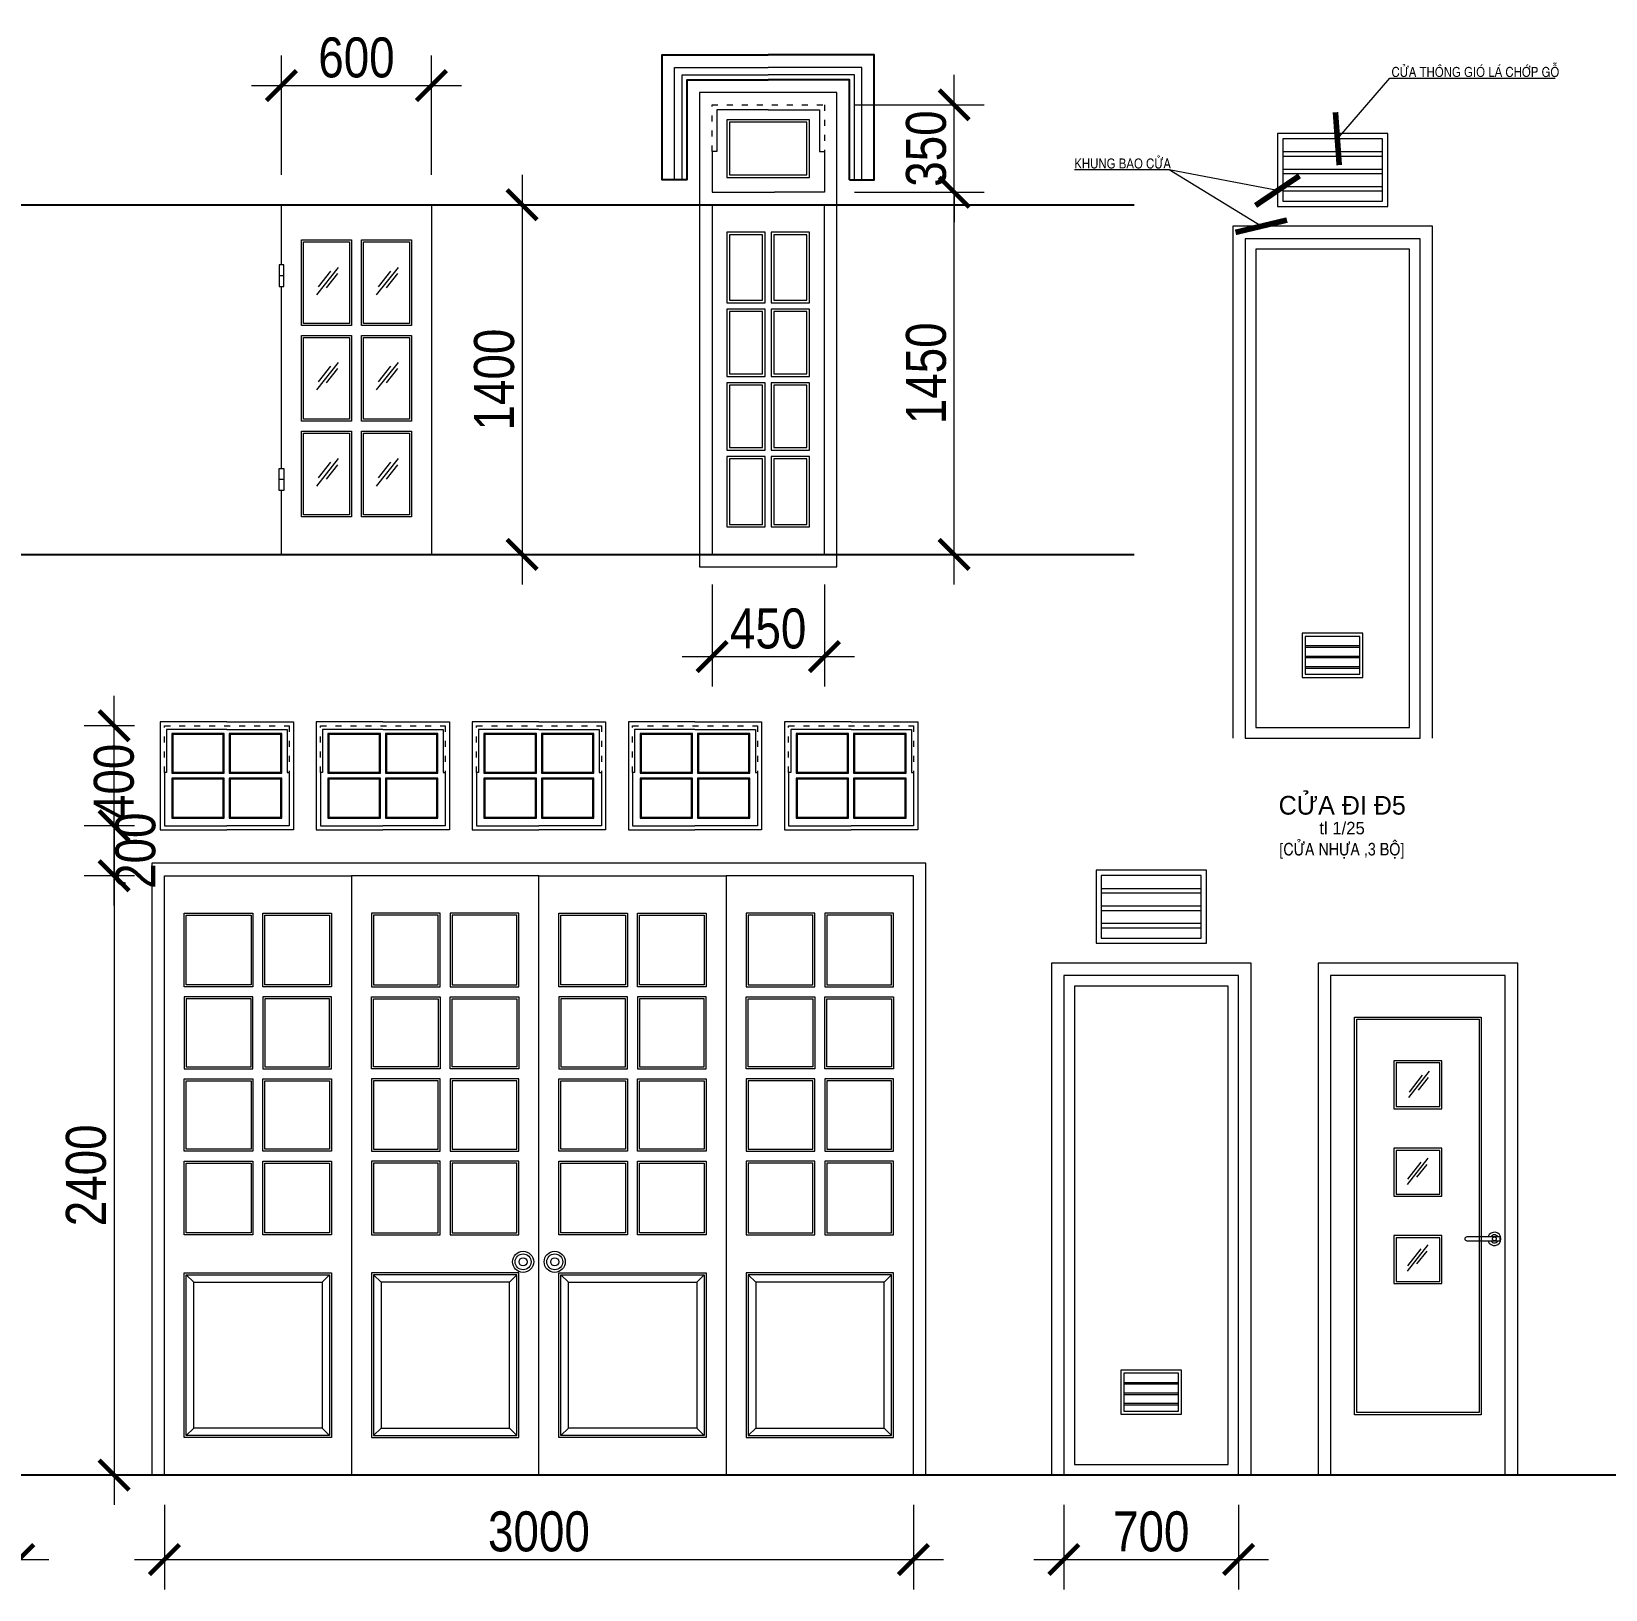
# Model space of a CAD drawing. Header units: millimetres. Extents: x -37049 to 129367, y 25385 to 90033.
# Drawn here: x 46464 to 52767, y 42807 to 49046 of the extents above; entities that cross this region are included whole.
import ezdxf
from ezdxf.enums import TextEntityAlignment as Align

# ---------------------------------------------------------------- set-up
doc = ezdxf.new("R2010")
doc.units = ezdxf.units.MM
doc.header["$MEASUREMENT"] = 0
doc.linetypes.add('ACAD_ISO03W100', pattern=[30, 12, -18])
doc.layers.add('NCHU', color=70, linetype='Continuous')
for name, color, linetype, lineweight in [('NCKHBAO', 191, 'Continuous', 13), ('NCUA', 4, 'Continuous', 20), ('NCUAKHBAO', 191, 'Continuous', 18), ('NCUAMANH', 32, 'Continuous', 9), ('NKT', 9, 'Continuous', 0), ('NMANH1', 45, 'Continuous', 9), ('NMANH2', 35, 'Continuous', 9), ('NMANH3', 25, 'Continuous', 9), ('NTHAY2', 51, 'Continuous', 25), ('NTHAY3', 41, 'Continuous', 25), ('NTHEP', 7, 'Continuous', 20)]:
    doc.layers.add(name, color=color, linetype=linetype, lineweight=lineweight)
doc.styles.add('AVO', font='vhelvcn.ttf')
doc.styles.add('FRANKO', font='vfranko.ttf', dxfattribs={"height": 500})
doc.dimstyles.new('100', dxfattribs={"dimscale": 0, "dimtxt": 160, "dimasz": 120, "dimexe": 120, "dimexo": 120, "dimgap": 30, "dimtad": 1, "dimdec": 0, "dimzin": 0, "dimdsep": 46, "dimtxsty": 'AVO', "dimblk1": 'ARCHTICK', "dimblk2": 'ARCHTICK', "dimsah": 1, "dimcen": -2, "dimdle": 120, "dimclrd": 256, "dimclre": 256, "dimclrt": 7, "dimadec": 0, "dimazin": 0, "dimtfac": 1, "dimtdec": 0, "dimtix": 1, "dimtmove": 2, "dimatfit": 3, "dimldrblk": 'ARCHTICK', "dimfxl": 0, "dimtolj": 1, "dimtzin": 0, "dimlwd": 0, "dimlwe": 0, "dimarcsym": 0})
doc.dimstyles.new('50', dxfattribs={"dimtxt": 160, "dimasz": 120, "dimexe": 150, "dimexo": 150, "dimgap": 30, "dimtad": 1, "dimdec": 0, "dimlfac": 0.5, "dimzin": 0, "dimdsep": 46, "dimtxsty": 'AVO', "dimblk": 'ARCHTICK', "dimcen": -2, "dimdle": 120, "dimclrd": 256, "dimclre": 256, "dimclrt": 1, "dimadec": 0, "dimazin": 0, "dimtfac": 1, "dimtdec": 0, "dimtix": 1, "dimtmove": 2, "dimatfit": 3, "dimldrblk": 'ARCHTICK', "dimfxl": 0, "dimtolj": 1, "dimtzin": 0, "dimlwd": 0, "dimlwe": 0, "dimarcsym": 0})

# ---------------------------------------------------------------- blocks, each defined once
blk = doc.blocks.new('A$C1BB06056')
at = {"layer": 'NMANH1'}
for p, q in [((0, 3827), (437, 4376)), ((38, 3989), (286, 4301)), ((196, 3966), (426, 4254)), ((0, 1924), (437, 2474)), ((38, 2087), (286, 2398)), ((196, 2063), (426, 2352)), ((0, 0), (437, 549)), ((38, 162), (286, 474)), ((196, 139), (426, 427))]:
    blk.add_line(p, q, dxfattribs=at)
blk = doc.blocks.new('_ARCHTICK')
at = {"color": 0, "linetype": 'ByBlock', "const_width": 0.15}
blk.add_lwpolyline([(-0.5, -0.5), (0.5, 0.5)], dxfattribs=at)
blk = doc.blocks.new('*D166')
at = {"layer": 'DEFPOINTS', "color": 0}
for p in [(48065.1, 48352.5), (48065.1, 46952.5), (48428.8, 46952.5)]:
    blk.add_point(p, dxfattribs=at)
at = {"layer": 'NKT', "lineweight": 0}
for p, q in [((48428.8, 48472.5), (48428.8, 46832.5)), ((48185.1, 48352.5), (48548.8, 48352.5)), ((48185.1, 46952.5), (48548.8, 46952.5))]:
    blk.add_line(p, q, dxfattribs=at)
at = {"layer": 'NKT', "lineweight": 0, "xscale": 120, "yscale": 120, "zscale": 120}
for p, rotation in [((48428.8, 48352.5), 90), ((48428.8, 46952.5), 270)]:
    blk.add_blockref('_ARCHTICK', p, dxfattribs=dict(at, rotation=rotation))
at = {"layer": 'NKT', "color": 7, "insert": (48317.1, 47652.5), "char_height": 160, "attachment_point": 5, "rotation": 90, "style": 'AVO'}
blk.add_mtext('\\A1;1400', dxfattribs=at)
blk = doc.blocks.new('*D167')
at = {"layer": 'DEFPOINTS', "color": 0}
for p in [(48065.1, 48829.7), (47465.1, 48352.5), (48065.1, 48352.5)]:
    blk.add_point(p, dxfattribs=at)
at = {"layer": 'NKT', "lineweight": 0}
for p, q in [((47465.1, 48472.5), (47465.1, 48949.7)), ((48065.1, 48472.5), (48065.1, 48949.7)), ((47345.1, 48829.7), (48185.1, 48829.7))]:
    blk.add_line(p, q, dxfattribs=at)
at = {"layer": 'NKT', "lineweight": 0, "xscale": 120, "yscale": 120, "zscale": 120, "rotation": 180}
blk.add_blockref('_ARCHTICK', (47465.1, 48829.7), dxfattribs=at)
at = {"layer": 'NKT', "lineweight": 0, "xscale": 120, "yscale": 120, "zscale": 120}
blk.add_blockref('_ARCHTICK', (48065.1, 48829.7), dxfattribs=at)
at = {"layer": 'NKT', "color": 7, "insert": (47765.1, 48941.4), "char_height": 160, "attachment_point": 5, "style": 'AVO'}
blk.add_mtext('\\A1;600', dxfattribs=at)
blk = doc.blocks.new('*D170')
at = {"layer": 'DEFPOINTS', "color": 0}
for p in [(46995.8, 45665.8), (46794.4, 43266), (46995.8, 43266)]:
    blk.add_point(p, dxfattribs=at)
at = {"layer": 'NKT', "lineweight": 0}
for p, q in [((46794.4, 45785.8), (46794.4, 43146)), ((46875.8, 45665.8), (46674.4, 45665.8)), ((46875.8, 43266), (46674.4, 43266))]:
    blk.add_line(p, q, dxfattribs=at)
at = {"layer": 'NKT', "lineweight": 0, "xscale": 120, "yscale": 120, "zscale": 120}
for p, rotation in [((46794.4, 45665.8), 90), ((46794.4, 43266), 270)]:
    blk.add_blockref('_ARCHTICK', p, dxfattribs=dict(at, rotation=rotation))
at = {"layer": 'NKT', "color": 7, "insert": (46682.7, 44465.9), "char_height": 160, "attachment_point": 5, "rotation": 90, "style": 'AVO'}
blk.add_mtext('\\A1;2400', dxfattribs=at)
blk = doc.blocks.new('*D171')
at = {"layer": 'DEFPOINTS', "color": 0}
for p in [(46794.4, 45865.8), (46995.8, 45865.8), (46995.8, 45665.8)]:
    blk.add_point(p, dxfattribs=at)
at = {"layer": 'NKT', "lineweight": 0}
for p, q in [((46794.4, 45545.8), (46794.4, 45985.8)), ((46875.8, 45865.8), (46674.4, 45865.8)), ((46875.8, 45665.8), (46674.4, 45665.8))]:
    blk.add_line(p, q, dxfattribs=at)
at = {"layer": 'NKT', "lineweight": 0, "xscale": 120, "yscale": 120, "zscale": 120}
for p, rotation in [((46794.4, 45865.8), 90), ((46794.4, 45665.8), 270)]:
    blk.add_blockref('_ARCHTICK', p, dxfattribs=dict(at, rotation=rotation))
at = {"layer": 'NKT', "color": 7, "insert": (46880.7, 45765.8), "char_height": 160, "attachment_point": 5, "rotation": 90, "style": 'AVO'}
blk.add_mtext('\\A1;200', dxfattribs=at)
blk = doc.blocks.new('*D172')
at = {"layer": 'DEFPOINTS', "color": 0}
for p in [(46794.4, 46265.8), (46995.8, 46265.8), (46995.8, 45865.8)]:
    blk.add_point(p, dxfattribs=at)
at = {"layer": 'NKT', "lineweight": 0}
for p, q in [((46794.4, 46265.8), (46794.4, 46385.8)), ((46875.8, 46265.8), (46674.4, 46265.8)), ((46794.4, 45865.8), (46794.4, 46265.8)), ((46875.8, 45865.8), (46674.4, 45865.8)), ((46794.4, 45865.8), (46794.4, 45745.8))]:
    blk.add_line(p, q, dxfattribs=at)
at = {"layer": 'NKT', "lineweight": 0, "xscale": 120, "yscale": 120, "zscale": 120}
for p, rotation in [((46794.4, 46265.8), 270), ((46794.4, 45865.8), 90)]:
    blk.add_blockref('_ARCHTICK', p, dxfattribs=dict(at, rotation=rotation))
at = {"layer": 'NKT', "color": 7, "insert": (46794.4, 46041.6), "char_height": 160, "attachment_point": 5, "rotation": 90, "style": 'AVO'}
blk.add_mtext('\\A1;400', dxfattribs=at)
blk = doc.blocks.new('*D181')
at = {"layer": 'DEFPOINTS', "color": 0}
for p in [(45613.1, 43266), (46413.1, 43266), (46413.1, 42927.4)]:
    blk.add_point(p, dxfattribs=at)
at = {"layer": 'NKT', "lineweight": 0}
for p, q in [((45613.1, 43146), (45613.1, 42807.4)), ((46413.1, 43146), (46413.1, 42807.4)), ((45493.1, 42927.4), (46533.1, 42927.4))]:
    blk.add_line(p, q, dxfattribs=at)
at = {"layer": 'NKT', "lineweight": 0, "xscale": 120, "yscale": 120, "zscale": 120, "rotation": 180}
blk.add_blockref('_ARCHTICK', (45613.1, 42927.4), dxfattribs=at)
at = {"layer": 'NKT', "lineweight": 0, "xscale": 120, "yscale": 120, "zscale": 120}
blk.add_blockref('_ARCHTICK', (46413.1, 42927.4), dxfattribs=at)
at = {"layer": 'NKT', "color": 7, "insert": (46013.1, 43039.1), "char_height": 160, "attachment_point": 5, "style": 'AVO'}
blk.add_mtext('\\A1;800', dxfattribs=at)
blk = doc.blocks.new('*D182')
at = {"layer": 'DEFPOINTS', "color": 0}
for p in [(46995.8, 43266), (49995.8, 43266), (49995.8, 42927.4)]:
    blk.add_point(p, dxfattribs=at)
at = {"layer": 'NKT', "lineweight": 0}
for p, q in [((46995.8, 43146), (46995.8, 42807.4)), ((49995.8, 43146), (49995.8, 42807.4)), ((46875.8, 42927.4), (50115.8, 42927.4))]:
    blk.add_line(p, q, dxfattribs=at)
at = {"layer": 'NKT', "lineweight": 0, "xscale": 120, "yscale": 120, "zscale": 120, "rotation": 180}
blk.add_blockref('_ARCHTICK', (46995.8, 42927.4), dxfattribs=at)
at = {"layer": 'NKT', "lineweight": 0, "xscale": 120, "yscale": 120, "zscale": 120}
blk.add_blockref('_ARCHTICK', (49995.8, 42927.4), dxfattribs=at)
at = {"layer": 'NKT', "color": 7, "insert": (48495.8, 43039.1), "char_height": 160, "attachment_point": 5, "style": 'AVO'}
blk.add_mtext('\\A1;3000', dxfattribs=at)
blk = doc.blocks.new('*D183')
at = {"layer": 'DEFPOINTS', "color": 0}
for p in [(50597.9, 43266), (51297.7, 43266), (51297.7, 42927.4)]:
    blk.add_point(p, dxfattribs=at)
at = {"layer": 'NKT', "lineweight": 0}
for p, q in [((50597.9, 43146), (50597.9, 42807.4)), ((51297.7, 43146), (51297.7, 42807.4)), ((50477.9, 42927.4), (51417.7, 42927.4))]:
    blk.add_line(p, q, dxfattribs=at)
at = {"layer": 'NKT', "lineweight": 0, "xscale": 120, "yscale": 120, "zscale": 120, "rotation": 180}
blk.add_blockref('_ARCHTICK', (50597.9, 42927.4), dxfattribs=at)
at = {"layer": 'NKT', "lineweight": 0, "xscale": 120, "yscale": 120, "zscale": 120}
blk.add_blockref('_ARCHTICK', (51297.7, 42927.4), dxfattribs=at)
at = {"layer": 'NKT', "color": 7, "insert": (50947.8, 43039.1), "char_height": 160, "attachment_point": 5, "style": 'AVO'}
blk.add_mtext('\\A1;700', dxfattribs=at)
blk = doc.blocks.new('*D447')
at = {"layer": 'DEFPOINTS', "color": 0}
for p in [(49188.9, 46952.5), (49638.9, 46952.5), (49638.9, 46543.1)]:
    blk.add_point(p, dxfattribs=at)
at = {"layer": 'NKT', "lineweight": 0}
for p, q in [((49188.9, 46832.5), (49188.9, 46423.1)), ((49638.9, 46832.5), (49638.9, 46423.1)), ((49068.9, 46543.1), (49758.9, 46543.1))]:
    blk.add_line(p, q, dxfattribs=at)
at = {"layer": 'NKT', "lineweight": 0, "xscale": 120, "yscale": 120, "zscale": 120}
for p, rotation in [((49188.9, 46543.1), 179.9999999999985), ((49638.9, 46543.1), 359.9999999999985)]:
    blk.add_blockref('_ARCHTICK', p, dxfattribs=dict(at, rotation=rotation))
at = {"layer": 'NKT', "color": 7, "insert": (49413.9, 46654.8), "char_height": 160, "attachment_point": 5, "style": 'AVO'}
blk.add_mtext('\\A1;450', dxfattribs=at)
blk = doc.blocks.new('*D467')
at = {"layer": 'DEFPOINTS', "color": 0}
for p in [(49638.9, 48402.5), (50158.5, 48402.5), (49638.9, 46952.5)]:
    blk.add_point(p, dxfattribs=at)
at = {"layer": 'NKT', "lineweight": 0}
for p, q in [((50158.5, 46832.5), (50158.5, 48522.5)), ((49758.9, 48402.5), (50278.5, 48402.5)), ((49758.9, 46952.5), (50278.5, 46952.5))]:
    blk.add_line(p, q, dxfattribs=at)
at = {"layer": 'NKT', "lineweight": 0, "xscale": 120, "yscale": 120, "zscale": 120}
for p, rotation in [((50158.5, 48402.5), 89.99999999999847), ((50158.5, 46952.5), 269.9999999999985)]:
    blk.add_blockref('_ARCHTICK', p, dxfattribs=dict(at, rotation=rotation))
at = {"layer": 'NKT', "color": 7, "insert": (50046.8, 47677.5), "char_height": 160, "attachment_point": 5, "rotation": 90, "style": 'AVO'}
blk.add_mtext('\\A1;1450', dxfattribs=at)
blk = doc.blocks.new('*D468')
at = {"layer": 'DEFPOINTS', "color": 0}
for p in [(49638.9, 48752.5), (50158.5, 48752.5), (49638.9, 48402.5)]:
    blk.add_point(p, dxfattribs=at)
at = {"layer": 'NKT', "lineweight": 0}
for p, q in [((50158.5, 48752.5), (50158.5, 48872.5)), ((49758.9, 48752.5), (50278.5, 48752.5)), ((50158.5, 48402.5), (50158.5, 48752.5)), ((49758.9, 48402.5), (50278.5, 48402.5)), ((50158.5, 48402.5), (50158.5, 48282.5))]:
    blk.add_line(p, q, dxfattribs=at)
at = {"layer": 'NKT', "lineweight": 0, "xscale": 120, "yscale": 120, "zscale": 120}
for p, rotation in [((50158.5, 48752.5), 269.9999999999985), ((50158.5, 48402.5), 89.99999999999848)]:
    blk.add_blockref('_ARCHTICK', p, dxfattribs=dict(at, rotation=rotation))
at = {"layer": 'NKT', "color": 7, "insert": (50046.8, 48577.5), "char_height": 160, "attachment_point": 5, "rotation": 90, "style": 'AVO'}
blk.add_mtext('\\A1;350', dxfattribs=at)
blk = doc.blocks.new('A$C1F1B4075')
at = {"layer": 'NTHEP', "ltscale": 10000}
blk.add_lwpolyline([(10, 40.4), (158.4, 40.4), (158.4, 20.2), (10, 20.2, -0.414214), (0, 30.2), (0, 30.4, -0.414214)], format="xyb", close=True, dxfattribs=at)
blk.add_circle((134, 30.3), 8.5, dxfattribs=at)
for radius, start, end in [(30.3, 199.46085, 160.53915), (18.2, 33.57988, 146.42012), (18.2, 213.57988, 326.42012)]:
    blk.add_arc((134, 30.3), radius, start, end, dxfattribs=at)
blk = doc.blocks.new('A$C4F583141')
at = {"layer": 'NMANH3'}
for p, q in [((0, 0), (112.9, 144)), ((2.1, 29.3), (74.8, 122.1)), ((51.5, 39.4), (106.5, 109.4))]:
    blk.add_line(p, q, dxfattribs=at)

msp = doc.modelspace()

# ---------------------------------------------------------------- linework, layer by layer
at = {"layer": 'NCKHBAO'}
for points in [[(49688.9, 48802.5), (49138.9, 48802.5), (49138.9, 46902.5), (49688.9, 46902.5)], [(51453.3, 48345.6), (51895.5, 48345.6), (51895.5, 48638.2), (51453.3, 48638.2)], [(50726.7, 45395), (51168.9, 45395), (51168.9, 45687.6), (50726.7, 45687.6)]]:
    msp.add_lwpolyline(points, close=True, dxfattribs=at)
for points in [[(52074.3, 46216.6), (52074.3, 48266.6), (51274.5, 48266.6), (51274.5, 46216.6)], [(47245.8, 46282.5), (46979.1, 46282.5), (46979.1, 45849.2), (47245.8, 45849.2)], [(47245.8, 46282.5), (47512.5, 46282.5), (47512.5, 45849.2), (47245.8, 45849.2)], [(47870.8, 46282.5), (47604.1, 46282.5), (47604.1, 45849.2), (47870.8, 45849.2)], [(47870.8, 46282.5), (48137.5, 46282.5), (48137.5, 45849.2), (47870.8, 45849.2)], [(48495.8, 46282.5), (48229.1, 46282.5), (48229.1, 45849.2), (48495.8, 45849.2)], [(48495.8, 46282.5), (48762.5, 46282.5), (48762.5, 45849.2), (48495.8, 45849.2)], [(49120.8, 46282.5), (48854.1, 46282.5), (48854.1, 45849.2), (49120.8, 45849.2)], [(49120.8, 46282.5), (49387.5, 46282.5), (49387.5, 45849.2), (49120.8, 45849.2)], [(49745.8, 46282.5), (49479.1, 46282.5), (49479.1, 45849.2), (49745.8, 45849.2)], [(49745.8, 46282.5), (50012.5, 46282.5), (50012.5, 45849.2), (49745.8, 45849.2)], [(50045.8, 43266), (50045.8, 45715.8), (46945.8, 45715.8), (46945.8, 43266)], [(51347.7, 43266), (51347.7, 45316), (50547.9, 45316), (50547.9, 43266)]]:
    msp.add_lwpolyline(points, dxfattribs=at)
at = {"layer": 'NCUA'}
for p, q in [((47474.2, 48068.5), (47456, 48068.5)), ((47474.2, 47252.5), (47456, 47252.5))]:
    msp.add_line(p, q, dxfattribs=at)
for points in [[(49414.1, 48732.5), (49208.5, 48732.5), (49208.5, 48566), (49188.9, 48566), (49188.9, 48402.5), (49438.9, 48402.5)], [(49414.1, 48732.5), (49619.2, 48732.5), (49619.2, 48566), (49638.9, 48566), (49638.9, 48402.5), (49438.9, 48402.5)], [(47465.1, 48112.1), (47465.1, 48352.5), (48065.1, 48352.5), (48065.1, 46952.5), (47465.1, 46952.5), (47465.1, 47208.9)], [(47465.1, 47296.1), (47465.1, 48024.9)], [(47245.8, 46250.8), (47004.1, 46250.8), (47004.1, 46079.4), (46995.8, 46079.4), (46995.8, 45865.8), (47245.8, 45865.8)], [(47245.8, 46250.8), (47487.5, 46250.8), (47487.5, 46079.4), (47495.8, 46079.4), (47495.8, 45865.8), (47245.8, 45865.8)], [(47870.8, 46250.8), (47629.1, 46250.8), (47629.1, 46079.4), (47620.8, 46079.4), (47620.8, 45865.8), (47870.8, 45865.8)], [(47870.8, 46250.8), (48112.5, 46250.8), (48112.5, 46079.4), (48120.8, 46079.4), (48120.8, 45865.8), (47870.8, 45865.8)], [(48495.8, 46250.8), (48254.1, 46250.8), (48254.1, 46079.4), (48245.8, 46079.4), (48245.8, 45865.8), (48495.8, 45865.8)], [(48495.8, 46250.8), (48737.5, 46250.8), (48737.5, 46079.4), (48745.8, 46079.4), (48745.8, 45865.8), (48495.8, 45865.8)], [(49120.8, 46250.8), (48879.1, 46250.8), (48879.1, 46079.4), (48870.8, 46079.4), (48870.8, 45865.8), (49120.8, 45865.8)], [(49120.8, 46250.8), (49362.5, 46250.8), (49362.5, 46079.4), (49370.8, 46079.4), (49370.8, 45865.8), (49120.8, 45865.8)], [(49745.8, 46250.8), (49504.1, 46250.8), (49504.1, 46079.4), (49495.8, 46079.4), (49495.8, 45865.8), (49745.8, 45865.8)], [(49745.8, 46250.8), (49987.5, 46250.8), (49987.5, 46079.4), (49995.8, 46079.4), (49995.8, 45865.8), (49745.8, 45865.8)], [(46995.8, 43266), (46995.8, 45665.8), (47745.8, 45665.8), (47745.8, 43266), (46995.8, 43266), (46995.8, 43266)], [(48495.8, 43266), (48495.8, 45665.8), (47745.8, 45665.8), (47745.8, 43266), (48495.8, 43266), (48495.8, 43266)], [(48495.8, 43266), (48495.8, 45665.8), (49245.8, 45665.8), (49245.8, 43266), (48495.8, 43266), (48495.8, 43266)], [(49995.8, 43266), (49995.8, 45665.8), (49245.8, 45665.8), (49245.8, 43266), (49995.8, 43266), (49995.8, 43266)]]:
    msp.add_lwpolyline(points, dxfattribs=at)
for points in [[(49578.9, 48692.7), (49248.9, 48692.7), (49248.9, 48462.2), (49578.9, 48462.2)], [(51474.3, 48366.6), (51874.5, 48366.6), (51874.5, 48617.1), (51474.3, 48617.1)], [(49638.9, 48352.5), (49188.9, 48352.5), (49188.9, 46952.5), (49638.9, 46952.5)], [(49401.4, 48242.5), (49248.9, 48242.5), (49248.9, 47960), (49401.4, 47960)], [(49578.9, 48242.5), (49426.4, 48242.5), (49426.4, 47960), (49578.9, 47960)], [(47545.1, 48212.5), (47745.1, 48212.5), (47745.1, 47869.2), (47545.1, 47869.2)], [(47785.1, 48212.5), (47985.1, 48212.5), (47985.1, 47869.2), (47785.1, 47869.2)], [(51324.5, 46216.6), (52024.3, 46216.6), (52024.3, 48216.6), (51324.5, 48216.6)], [(47474.2, 48112.1), (47456, 48112.1), (47456, 48024.9), (47474.2, 48024.9)], [(49401.4, 47935), (49248.9, 47935), (49248.9, 47665), (49401.4, 47665)], [(49578.9, 47935), (49426.4, 47935), (49426.4, 47665), (49578.9, 47665)], [(47545.1, 47829.2), (47745.1, 47829.2), (47745.1, 47485.7), (47545.1, 47485.7)], [(47785.1, 47829.2), (47985.1, 47829.2), (47985.1, 47485.7), (47785.1, 47485.7)], [(49401.4, 47640), (49248.9, 47640), (49248.9, 47370), (49401.4, 47370)], [(49578.9, 47640), (49426.4, 47640), (49426.4, 47370), (49578.9, 47370)], [(47545.1, 47445.7), (47745.1, 47445.7), (47745.1, 47102.5), (47545.1, 47102.5)], [(47785.1, 47445.7), (47985.1, 47445.7), (47985.1, 47102.5), (47785.1, 47102.5)], [(49401.4, 47345), (49248.9, 47345), (49248.9, 47062.5), (49401.4, 47062.5)], [(49578.9, 47345), (49426.4, 47345), (49426.4, 47062.5), (49578.9, 47062.5)], [(47474.2, 47208.9), (47456, 47208.9), (47456, 47296.1), (47474.2, 47296.1)], [(51564.6, 46472.6), (51783.1, 46472.6), (51783.1, 46624.1), (51564.6, 46624.1)], [(47235.8, 46235.8), (47025.8, 46235.8), (47025.8, 46079.4), (47025.8, 46075.8), (47235.8, 46075.8)], [(47465.8, 46235.8), (47255.8, 46235.8), (47255.8, 46075.8), (47465.8, 46075.8), (47465.8, 46079.4)], [(47860.8, 46235.8), (47650.8, 46235.8), (47650.8, 46079.4), (47650.8, 46075.8), (47860.8, 46075.8)], [(48090.8, 46235.8), (47880.8, 46235.8), (47880.8, 46075.8), (48090.8, 46075.8), (48090.8, 46079.4)], [(48485.8, 46235.8), (48275.8, 46235.8), (48275.8, 46079.4), (48275.8, 46075.8), (48485.8, 46075.8)], [(48715.8, 46235.8), (48505.8, 46235.8), (48505.8, 46075.8), (48715.8, 46075.8), (48715.8, 46079.4)], [(49110.8, 46235.8), (48900.8, 46235.8), (48900.8, 46079.4), (48900.8, 46075.8), (49110.8, 46075.8)], [(49340.8, 46235.8), (49130.8, 46235.8), (49130.8, 46075.8), (49340.8, 46075.8), (49340.8, 46079.4)], [(49735.8, 46235.8), (49525.8, 46235.8), (49525.8, 46079.4), (49525.8, 46075.8), (49735.8, 46075.8)], [(49965.8, 46235.8), (49755.8, 46235.8), (49755.8, 46075.8), (49965.8, 46075.8), (49965.8, 46079.4)], [(47235.8, 46055.8), (47025.8, 46055.8), (47025.8, 45895.8), (47235.8, 45895.8)], [(47465.8, 46055.8), (47255.8, 46055.8), (47255.8, 45895.8), (47465.8, 45895.8)], [(47860.8, 46055.8), (47650.8, 46055.8), (47650.8, 45895.8), (47860.8, 45895.8)], [(48090.8, 46055.8), (47880.8, 46055.8), (47880.8, 45895.8), (48090.8, 45895.8)], [(48485.8, 46055.8), (48275.8, 46055.8), (48275.8, 45895.8), (48485.8, 45895.8)], [(48715.8, 46055.8), (48505.8, 46055.8), (48505.8, 45895.8), (48715.8, 45895.8)], [(49110.8, 46055.8), (48900.8, 46055.8), (48900.8, 45895.8), (49110.8, 45895.8)], [(49340.8, 46055.8), (49130.8, 46055.8), (49130.8, 45895.8), (49340.8, 45895.8)], [(49735.8, 46055.8), (49525.8, 46055.8), (49525.8, 45895.8), (49735.8, 45895.8)], [(49965.8, 46055.8), (49755.8, 46055.8), (49755.8, 45895.8), (49965.8, 45895.8)], [(50747.8, 45416), (51147.9, 45416), (51147.9, 45666.5), (50747.8, 45666.5)], [(47075.8, 45515.8), (47350.8, 45515.8), (47350.8, 45221.3), (47075.8, 45221.3)], [(47390.8, 45515.8), (47665.8, 45515.8), (47665.8, 45221.3), (47390.8, 45221.3)], [(48100.8, 45515.8), (47825.8, 45515.8), (47825.8, 45221.3), (48100.8, 45221.3)], [(48415.8, 45515.8), (48140.8, 45515.8), (48140.8, 45221.3), (48415.8, 45221.3)], [(48575.8, 45515.8), (48850.8, 45515.8), (48850.8, 45221.3), (48575.8, 45221.3)], [(48890.8, 45515.8), (49165.8, 45515.8), (49165.8, 45221.3), (48890.8, 45221.3)], [(49600.8, 45515.8), (49325.8, 45515.8), (49325.8, 45221.3), (49600.8, 45221.3)], [(49915.8, 45515.8), (49640.8, 45515.8), (49640.8, 45221.3), (49915.8, 45221.3)], [(50597.9, 43266), (51297.7, 43266), (51297.7, 45266), (50597.9, 45266)], [(47075.8, 44891.8), (47350.8, 44891.8), (47350.8, 45181.3), (47075.8, 45181.3)], [(47390.8, 44891.8), (47665.8, 44891.8), (47665.8, 45181.3), (47390.8, 45181.3)], [(48100.8, 44891.8), (47825.8, 44891.8), (47825.8, 45181.3), (48100.8, 45181.3)], [(48415.8, 44891.8), (48140.8, 44891.8), (48140.8, 45181.3), (48415.8, 45181.3)], [(48575.8, 44891.8), (48850.8, 44891.8), (48850.8, 45181.3), (48575.8, 45181.3)], [(48890.8, 44891.8), (49165.8, 44891.8), (49165.8, 45181.3), (48890.8, 45181.3)], [(49600.8, 44891.8), (49325.8, 44891.8), (49325.8, 45181.3), (49600.8, 45181.3)], [(49915.8, 44891.8), (49640.8, 44891.8), (49640.8, 45181.3), (49915.8, 45181.3)], [(47075.8, 44851.8), (47350.8, 44851.8), (47350.8, 44562.2), (47075.8, 44562.2)], [(47390.8, 44851.8), (47665.8, 44851.8), (47665.8, 44562.2), (47390.8, 44562.2)], [(48100.8, 44851.8), (47825.8, 44851.8), (47825.8, 44562.2), (48100.8, 44562.2)], [(48415.8, 44851.8), (48140.8, 44851.8), (48140.8, 44562.2), (48415.8, 44562.2)], [(48575.8, 44851.8), (48850.8, 44851.8), (48850.8, 44562.2), (48575.8, 44562.2)], [(48890.8, 44851.8), (49165.8, 44851.8), (49165.8, 44562.2), (48890.8, 44562.2)], [(49600.8, 44851.8), (49325.8, 44851.8), (49325.8, 44562.2), (49600.8, 44562.2)], [(49915.8, 44851.8), (49640.8, 44851.8), (49640.8, 44562.2), (49915.8, 44562.2)], [(47075.8, 44522.2), (47350.8, 44522.2), (47350.8, 44227.7), (47075.8, 44227.7)], [(47390.8, 44522.2), (47665.8, 44522.2), (47665.8, 44227.7), (47390.8, 44227.7)], [(48100.8, 44522.2), (47825.8, 44522.2), (47825.8, 44227.7), (48100.8, 44227.7)], [(48415.8, 44522.2), (48140.8, 44522.2), (48140.8, 44227.7), (48415.8, 44227.7)], [(48575.8, 44522.2), (48850.8, 44522.2), (48850.8, 44227.7), (48575.8, 44227.7)], [(48890.8, 44522.2), (49165.8, 44522.2), (49165.8, 44227.7), (48890.8, 44227.7)], [(49600.8, 44522.2), (49325.8, 44522.2), (49325.8, 44227.7), (49600.8, 44227.7)], [(49915.8, 44522.2), (49640.8, 44522.2), (49640.8, 44227.7), (49915.8, 44227.7)], [(47075.8, 44076), (47665.8, 44076), (47665.8, 43416), (47075.8, 43416)], [(48415.8, 44076), (47825.8, 44076), (47825.8, 43416), (48415.8, 43416)], [(48575.8, 44076), (49165.8, 44076), (49165.8, 43416), (48575.8, 43416)], [(49915.8, 44076), (49325.8, 44076), (49325.8, 43416), (49915.8, 43416)], [(50838.1, 43522), (51056.6, 43522), (51056.6, 43673.5), (50838.1, 43673.5)]]:
    msp.add_lwpolyline(points, close=True, dxfattribs=at)
at = {"layer": 'NCUA', "ltscale": 10000}
msp.add_lwpolyline([(51665.8, 43266), (52365.8, 43266), (52365.8, 45266), (51665.8, 45266), (51665.8, 43266)], dxfattribs=at)
for points in [[(51762, 45099.7), (52269.5, 45099.7), (52269.5, 43507.2), (51762, 43507.2)], [(51919.5, 44732.2), (52112, 44732.2), (52112, 44924.7), (51919.5, 44924.7)], [(51919.5, 44382.2), (52112, 44382.2), (52112, 44574.7), (51919.5, 44574.7)], [(51919.5, 44032.2), (52112, 44032.2), (52112, 44224.7), (51919.5, 44224.7)]]:
    msp.add_lwpolyline(points, close=True, dxfattribs=at)
at = {"layer": 'NCUA'}
for centre in [(48432.5, 44119.6), (48559.1, 44119.6)]:
    msp.add_circle(centre, 42.4, dxfattribs=at)
at = {"layer": 'NCUA', "color": 126}
for centre, radius in [((48432.5, 44119.6), 31.9), ((48432.5, 44119.6), 16.2), ((48559.1, 44119.6), 31.9), ((48559.1, 44119.6), 16.2)]:
    msp.add_circle(centre, radius, dxfattribs=at)
at = {"layer": 'NCUAKHBAO', "ltscale": 10000}
msp.add_lwpolyline([(52415.8, 43266), (52415.8, 45316), (51615.8, 45316), (51615.8, 43266)], dxfattribs=at)
at = {"layer": 'NCUAMANH'}
for p, q in [((51474.3, 48565.6), (51874.5, 48565.6)), ((51474.3, 48547.6), (51874.5, 48547.6)), ((51474.3, 48495.7), (51874.5, 48495.7)), ((51474.3, 48477.7), (51874.5, 48477.7)), ((51474.3, 48425.9), (51874.5, 48425.9)), ((51474.3, 48407.8), (51874.5, 48407.8)), ((51564.6, 46587.5), (51783.1, 46587.5)), ((51564.6, 46581.2), (51783.1, 46581.2)), ((51564.6, 46545.5), (51783.1, 46545.5)), ((51564.6, 46539.2), (51783.1, 46539.2)), ((51564.6, 46503.6), (51783.1, 46503.6)), ((51564.6, 46497.3), (51783.1, 46497.3)), ((50747.8, 45615), (51147.9, 45615)), ((50747.8, 45597), (51147.9, 45597)), ((50747.8, 45545.1), (51147.9, 45545.1)), ((50747.8, 45527.1), (51147.9, 45527.1)), ((50747.8, 45475.2), (51147.9, 45475.2)), ((50747.8, 45457.2), (51147.9, 45457.2)), ((47113.8, 44038), (47083.8, 44068)), ((47627.8, 44038), (47657.8, 44068)), ((47863.8, 44038), (47833.8, 44068)), ((48377.8, 44038), (48407.8, 44068)), ((48613.8, 44038), (48583.8, 44068)), ((49127.8, 44038), (49157.8, 44068)), ((49363.8, 44038), (49333.8, 44068)), ((49877.8, 44038), (49907.8, 44068)), ((50838.1, 43636.9), (51056.6, 43636.9)), ((50838.1, 43630.5), (51056.6, 43630.5)), ((50838.1, 43594.9), (51056.6, 43594.9)), ((50838.1, 43588.6), (51056.6, 43588.6)), ((50838.1, 43553), (51056.6, 43553)), ((50838.1, 43546.7), (51056.6, 43546.7)), ((47113.8, 43454), (47083.8, 43424)), ((47627.8, 43454), (47657.8, 43424)), ((47863.8, 43454), (47833.8, 43424)), ((48377.8, 43454), (48407.8, 43424)), ((48613.8, 43454), (48583.8, 43424)), ((49127.8, 43454), (49157.8, 43424)), ((49363.8, 43454), (49333.8, 43424)), ((49877.8, 43454), (49907.8, 43424))]:
    msp.add_line(p, q, dxfattribs=at)
at = {"layer": 'NCUAMANH', "linetype": 'ACAD_ISO03W100', "ltscale": 2}
for points in [[(49188.9, 48566), (49188.9, 48752.5), (49638.9, 48752.5), (49638.9, 48566)], [(46995.8, 46079.4), (46995.8, 46265.8), (47495.8, 46265.8), (47495.8, 46079.4)], [(47620.8, 46079.4), (47620.8, 46265.8), (48120.8, 46265.8), (48120.8, 46079.4)], [(48245.8, 46079.4), (48245.8, 46265.8), (48745.8, 46265.8), (48745.8, 46079.4)], [(48870.8, 46079.4), (48870.8, 46265.8), (49370.8, 46265.8), (49370.8, 46079.4)], [(49495.8, 46079.4), (49495.8, 46265.8), (49995.8, 46265.8), (49995.8, 46079.4)]]:
    msp.add_lwpolyline(points, dxfattribs=at)
at = {"layer": 'NCUAMANH'}
for points in [[(49568.9, 48682.7), (49258.9, 48682.7), (49258.9, 48472.2), (49568.9, 48472.2)], [(49391.4, 48232.5), (49258.9, 48232.5), (49258.9, 47970), (49391.4, 47970)], [(49568.9, 48232.5), (49436.4, 48232.5), (49436.4, 47970), (49568.9, 47970)], [(47553.1, 48204.5), (47737.1, 48204.5), (47737.1, 47877.2), (47553.1, 47877.2)], [(47793.1, 48204.5), (47977.1, 48204.5), (47977.1, 47877.2), (47793.1, 47877.2)], [(51366.6, 46258.7), (51982.2, 46258.7), (51982.2, 48174.5), (51366.6, 48174.5)], [(49391.4, 47925), (49258.9, 47925), (49258.9, 47675), (49391.4, 47675)], [(49568.9, 47925), (49436.4, 47925), (49436.4, 47675), (49568.9, 47675)], [(47553.1, 47821.2), (47737.1, 47821.2), (47737.1, 47493.7), (47553.1, 47493.7)], [(47793.1, 47821.2), (47977.1, 47821.2), (47977.1, 47493.7), (47793.1, 47493.7)], [(49391.4, 47630), (49258.9, 47630), (49258.9, 47380), (49391.4, 47380)], [(49568.9, 47630), (49436.4, 47630), (49436.4, 47380), (49568.9, 47380)], [(47553.1, 47437.7), (47737.1, 47437.7), (47737.1, 47110.5), (47553.1, 47110.5)], [(47793.1, 47437.7), (47977.1, 47437.7), (47977.1, 47110.5), (47793.1, 47110.5)], [(49391.4, 47335), (49258.9, 47335), (49258.9, 47072.5), (49391.4, 47072.5)], [(49568.9, 47335), (49436.4, 47335), (49436.4, 47072.5), (49568.9, 47072.5)], [(51552, 46460), (51795.8, 46460), (51795.8, 46636.8), (51552, 46636.8)], [(47231.8, 46231.8), (47029.8, 46231.8), (47029.8, 46079.8), (47231.8, 46079.8)], [(47461.8, 46231.8), (47259.8, 46231.8), (47259.8, 46079.8), (47461.8, 46079.8)], [(47856.8, 46231.8), (47654.8, 46231.8), (47654.8, 46079.8), (47856.8, 46079.8)], [(48086.8, 46231.8), (47884.8, 46231.8), (47884.8, 46079.8), (48086.8, 46079.8)], [(48481.8, 46231.8), (48279.8, 46231.8), (48279.8, 46079.8), (48481.8, 46079.8)], [(48711.8, 46231.8), (48509.8, 46231.8), (48509.8, 46079.8), (48711.8, 46079.8)], [(49106.8, 46231.8), (48904.8, 46231.8), (48904.8, 46079.8), (49106.8, 46079.8)], [(49336.8, 46231.8), (49134.8, 46231.8), (49134.8, 46079.8), (49336.8, 46079.8)], [(49731.8, 46231.8), (49529.8, 46231.8), (49529.8, 46079.8), (49731.8, 46079.8)], [(49961.8, 46231.8), (49759.8, 46231.8), (49759.8, 46079.8), (49961.8, 46079.8)], [(47231.8, 46051.8), (47029.8, 46051.8), (47029.8, 45899.8), (47231.8, 45899.8)], [(47461.8, 46051.8), (47259.8, 46051.8), (47259.8, 45899.8), (47461.8, 45899.8)], [(47856.8, 46051.8), (47654.8, 46051.8), (47654.8, 45899.8), (47856.8, 45899.8)], [(48086.8, 46051.8), (47884.8, 46051.8), (47884.8, 45899.8), (48086.8, 45899.8)], [(48481.8, 46051.8), (48279.8, 46051.8), (48279.8, 45899.8), (48481.8, 45899.8)], [(48711.8, 46051.8), (48509.8, 46051.8), (48509.8, 45899.8), (48711.8, 45899.8)], [(49106.8, 46051.8), (48904.8, 46051.8), (48904.8, 45899.8), (49106.8, 45899.8)], [(49336.8, 46051.8), (49134.8, 46051.8), (49134.8, 45899.8), (49336.8, 45899.8)], [(49731.8, 46051.8), (49529.8, 46051.8), (49529.8, 45899.8), (49731.8, 45899.8)], [(49961.8, 46051.8), (49759.8, 46051.8), (49759.8, 45899.8), (49961.8, 45899.8)], [(47083.8, 45507.8), (47342.8, 45507.8), (47342.8, 45229.3), (47083.8, 45229.3)], [(47398.8, 45507.8), (47657.8, 45507.8), (47657.8, 45229.3), (47398.8, 45229.3)], [(48092.8, 45507.8), (47833.8, 45507.8), (47833.8, 45229.3), (48092.8, 45229.3)], [(48407.8, 45507.8), (48148.8, 45507.8), (48148.8, 45229.3), (48407.8, 45229.3)], [(48583.8, 45507.8), (48842.8, 45507.8), (48842.8, 45229.3), (48583.8, 45229.3)], [(48898.8, 45507.8), (49157.8, 45507.8), (49157.8, 45229.3), (48898.8, 45229.3)], [(49592.8, 45507.8), (49333.8, 45507.8), (49333.8, 45229.3), (49592.8, 45229.3)], [(49907.8, 45507.8), (49648.8, 45507.8), (49648.8, 45229.3), (49907.8, 45229.3)], [(50640, 43308.1), (51255.6, 43308.1), (51255.6, 45223.9), (50640, 45223.9)], [(47083.8, 44899.8), (47342.8, 44899.8), (47342.8, 45173.3), (47083.8, 45173.3)], [(47398.8, 44899.8), (47657.8, 44899.8), (47657.8, 45173.3), (47398.8, 45173.3)], [(48092.8, 44899.8), (47833.8, 44899.8), (47833.8, 45173.3), (48092.8, 45173.3)], [(48407.8, 44899.8), (48148.8, 44899.8), (48148.8, 45173.3), (48407.8, 45173.3)], [(48583.8, 44899.8), (48842.8, 44899.8), (48842.8, 45173.3), (48583.8, 45173.3)], [(48898.8, 44899.8), (49157.8, 44899.8), (49157.8, 45173.3), (48898.8, 45173.3)], [(49592.8, 44899.8), (49333.8, 44899.8), (49333.8, 45173.3), (49592.8, 45173.3)], [(49907.8, 44899.8), (49648.8, 44899.8), (49648.8, 45173.3), (49907.8, 45173.3)], [(47083.8, 44843.8), (47342.8, 44843.8), (47342.8, 44570.2), (47083.8, 44570.2)], [(47398.8, 44843.8), (47657.8, 44843.8), (47657.8, 44570.2), (47398.8, 44570.2)], [(48092.8, 44843.8), (47833.8, 44843.8), (47833.8, 44570.2), (48092.8, 44570.2)], [(48407.8, 44843.8), (48148.8, 44843.8), (48148.8, 44570.2), (48407.8, 44570.2)], [(48583.8, 44843.8), (48842.8, 44843.8), (48842.8, 44570.2), (48583.8, 44570.2)], [(48898.8, 44843.8), (49157.8, 44843.8), (49157.8, 44570.2), (48898.8, 44570.2)], [(49592.8, 44843.8), (49333.8, 44843.8), (49333.8, 44570.2), (49592.8, 44570.2)], [(49907.8, 44843.8), (49648.8, 44843.8), (49648.8, 44570.2), (49907.8, 44570.2)], [(47083.8, 44514.2), (47342.8, 44514.2), (47342.8, 44235.7), (47083.8, 44235.7)], [(47398.8, 44514.2), (47657.8, 44514.2), (47657.8, 44235.7), (47398.8, 44235.7)], [(48092.8, 44514.2), (47833.8, 44514.2), (47833.8, 44235.7), (48092.8, 44235.7)], [(48407.8, 44514.2), (48148.8, 44514.2), (48148.8, 44235.7), (48407.8, 44235.7)], [(48583.8, 44514.2), (48842.8, 44514.2), (48842.8, 44235.7), (48583.8, 44235.7)], [(48898.8, 44514.2), (49157.8, 44514.2), (49157.8, 44235.7), (48898.8, 44235.7)], [(49592.8, 44514.2), (49333.8, 44514.2), (49333.8, 44235.7), (49592.8, 44235.7)], [(49907.8, 44514.2), (49648.8, 44514.2), (49648.8, 44235.7), (49907.8, 44235.7)], [(47083.8, 44068), (47657.8, 44068), (47657.8, 43424), (47083.8, 43424)], [(48407.8, 44068), (47833.8, 44068), (47833.8, 43424), (48407.8, 43424)], [(48583.8, 44068), (49157.8, 44068), (49157.8, 43424), (48583.8, 43424)], [(49907.8, 44068), (49333.8, 44068), (49333.8, 43424), (49907.8, 43424)], [(47113.8, 44038), (47627.8, 44038), (47627.8, 43454), (47113.8, 43454)], [(48377.8, 44038), (47863.8, 44038), (47863.8, 43454), (48377.8, 43454)], [(48613.8, 44038), (49127.8, 44038), (49127.8, 43454), (48613.8, 43454)], [(49877.8, 44038), (49363.8, 44038), (49363.8, 43454), (49877.8, 43454)], [(50825.5, 43509.4), (51069.2, 43509.4), (51069.2, 43686.1), (50825.5, 43686.1)]]:
    msp.add_lwpolyline(points, close=True, dxfattribs=at)
at = {"layer": 'NCUAMANH', "ltscale": 10000}
for points in [[(51770.8, 45091), (52260.8, 45091), (52260.8, 43516), (51770.8, 43516)], [(51928.3, 44741), (52103.3, 44741), (52103.3, 44916), (51928.3, 44916)], [(51928.3, 44391), (52103.3, 44391), (52103.3, 44566), (51928.3, 44566)], [(51928.3, 44041), (52103.3, 44041), (52103.3, 44216), (51928.3, 44216)]]:
    msp.add_lwpolyline(points, close=True, dxfattribs=at)
at = {"layer": 'NMANH2'}
for points in [[(49038.9, 48452.5), (49038.9, 48902.5), (49413.9, 48902.5)], [(49068.9, 48452.5), (49068.9, 48872.5), (49413.9, 48872.5)], [(49788.9, 48452.5), (49788.9, 48902.5), (49413.9, 48902.5)], [(49758.9, 48452.5), (49758.9, 48872.5), (49413.9, 48872.5)]]:
    msp.add_lwpolyline(points, dxfattribs=at)
at = {"layer": 'NTHAY2'}
for p, q in [((41976.4, 48352.5), (50880.1, 48352.5)), ((41976.4, 46952.5), (50880.1, 46952.5)), ((39032.5, 43266), (57064.8, 43266))]:
    msp.add_line(p, q, dxfattribs=at)
at = {"layer": 'NTHAY3'}
for points in [[(49088.9, 48452.5), (48988.9, 48452.5), (48988.9, 48952.5), (49413.9, 48952.5)], [(49738.9, 48452.5), (49838.9, 48452.5), (49838.9, 48952.5), (49413.9, 48952.5)], [(49088.9, 48452.5), (49088.9, 48852.5), (49413.9, 48852.5)], [(49738.9, 48452.5), (49738.9, 48852.5), (49413.9, 48852.5)]]:
    msp.add_lwpolyline(points, dxfattribs=at)

# ---------------------------------------------------------------- block references
at = {"layer": 'NCUA', "color": 52, "lineweight": 13, "xscale": 0.2000000000000002, "yscale": 0.2000000000000002, "zscale": 0.2}
msp.add_blockref('A$C1BB06056', (47845.8, 47226.3), dxfattribs=at)
at = {"layer": 'NKT', "ltscale": 10000, "xscale": 0.875, "yscale": 0.875, "zscale": 0.8750000000002549}
msp.add_blockref('A$C1F1B4075', (52204.6, 44185.1), dxfattribs=at)
at = {"layer": 'NMANH3', "xscale": 0.7291666665114462, "yscale": 0.7291666665114462, "zscale": 0.729166666666879}
for p in [(51980, 44777.7), (51974.5, 44429.7), (51974.5, 44082.3)]:
    msp.add_blockref('A$C4F583141', p, dxfattribs=at)
at = {"layer": 'NTHAY2', "xscale": 0.2000000000000002, "yscale": 0.2000000000000002, "zscale": 0.2}
msp.add_blockref('A$C1BB06056', (47605.8, 47226.3), dxfattribs=at)

# ---------------------------------------------------------------- texts
at = {"layer": 'NCHU', "style": 'AVO'}
for s, rotation, p in [('CÖÛA THOÂNG GIOÙ LAÙ CHÔÙP GOÃ', 0.00103, (51909.9, 48864.4)), ('KHUNG BAO CÖÛA', 359.99897, (50639.5, 48497.8))]:
    msp.add_text(s, height=40, rotation=rotation, dxfattribs=at).set_placement(p)
at = {"layer": 'NCHU', "ltscale": 0.75}
for s, height, style, p in [('CÖÛA ÑI Ñ5', 75, 'FRANKO', (51712.7, 45958.7)), ('tl 1/25', 50, 'FRANKO', (51712, 45857.4)), ('[CÖÛA NHÖÏA ,3 BOÄ]', 50, 'AVO', (51711.1, 45773))]:
    msp.add_text(s, height=height, dxfattribs=dict(at, style=style)).set_placement(p, align=Align.MIDDLE)

# ---------------------------------------------------------------- dimensions: what is measured, and where the dimension line sits
at = {"layer": 'NKT'}
for base, p1, p2, picture, middle in [((48065.1, 48829.7), (47465.1, 48352.5), (48065.1, 48352.5), '*D167', (47765.1, 48941.4)), ((49638.9, 46543.1), (49188.9, 46952.5), (49638.9, 46952.5), '*D447', (49413.9, 46654.8)), ((46413.1, 42927.4), (45613.1, 43266), (46413.1, 43266), '*D181', (46013.1, 43039.1)), ((49995.8, 42927.4), (46995.8, 43266), (49995.8, 43266), '*D182', (48495.8, 43039.1)), ((51297.7, 42927.4), (50597.9, 43266), (51297.7, 43266), '*D183', (50947.8, 43039.1))]:
    dim = msp.add_linear_dim(base=base, p1=p1, p2=p2, dimstyle='100', override={"dimscale": 1}, dxfattribs=at)
    dim.commit()
    dim.dimension.update_dxf_attribs({"geometry": picture, "text_midpoint": middle})
for base, p1, p2, picture, middle in [((50158.5, 48752.5), (49638.9, 48402.5), (49638.9, 48752.5), '*D468', (50046.8, 48577.5)), ((48428.8, 46952.5), (48065.1, 48352.5), (48065.1, 46952.5), '*D166', (48317.1, 47652.5)), ((50158.5, 48402.5), (49638.9, 46952.5), (49638.9, 48402.5), '*D467', (50046.8, 47677.5)), ((46794.4, 43266), (46995.8, 45665.8), (46995.8, 43266), '*D170', (46682.7, 44465.9))]:
    dim = msp.add_linear_dim(base=base, p1=p1, p2=p2, angle=90, dimstyle='100', override={"dimscale": 1}, dxfattribs=at)
    dim.commit()
    dim.dimension.update_dxf_attribs({"geometry": picture, "text_midpoint": middle})
for base, p1, p2, picture, middle in [((46794.4, 46265.8), (46995.8, 45865.8), (46995.8, 46265.8), '*D172', (46794.4, 46041.6)), ((46794.4, 45865.8), (46995.8, 45665.8), (46995.8, 45865.8), '*D171', (46880.7, 45765.8))]:
    dim = msp.add_linear_dim(base=base, p1=p1, p2=p2, angle=90, dimstyle='100', override={"dimscale": 1}, dxfattribs=at)
    dim.commit()
    dim.dimension.update_dxf_attribs({"geometry": picture, "text_midpoint": middle, "dimtype": 160})

# ---------------------------------------------------------------- leaders
at = {"layer": 'NMANH3'}
for points in [[(51693.1, 48617.1), (51903.5, 48859.6), (52565.8, 48859.6)], [(51453.3, 48409), (51020, 48493), (50639.9, 48493)], [(51388.4, 48266.6), (51020, 48493), (50639.9, 48493)]]:
    msp.add_leader(points, dimstyle='50', override={"dimasz": 150, "dimtad": 0}, dxfattribs=at)

doc.saveas('drawing.dxf')
